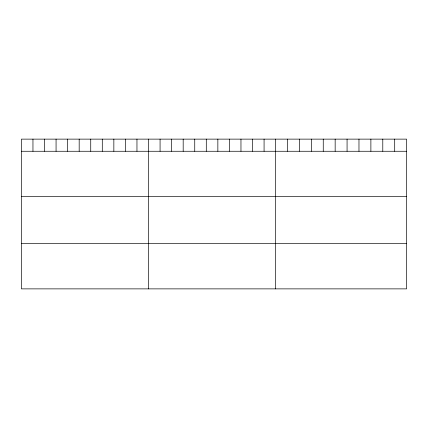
<?xml version="1.0" encoding="UTF-8"?>
<svg xmlns="http://www.w3.org/2000/svg" width="428" height="428" viewBox="0 0 428 428"><rect width="100%" height="100%" fill="white"/><g stroke="black" fill="none" stroke-linecap="round" stroke-linejoin="round"><path stroke-width="0.64" d="M406.6 151.266L406.6 288.873L21.4 288.873L21.4 139.127L406.6 139.127L406.6 151.266L21.4 151.266M21.4 196.677L406.6 196.677M21.4 243.462L406.6 243.462M394.696 139.127L394.696 151.266M382.787 139.127L382.787 151.266M370.883 139.127L370.883 151.266M358.974 139.127L358.974 151.266M347.071 139.127L347.071 151.266M335.161 139.127L335.161 151.266M323.258 139.127L323.258 151.266M311.349 139.127L311.349 151.266M299.445 139.127L299.445 151.266M287.536 139.127L287.536 151.266M275.632 139.127L275.632 288.873M264.076 139.127L264.076 151.266M252.52 139.127L252.52 151.266M240.964 139.127L240.964 151.266M229.408 139.127L229.408 151.266M217.852 139.127L217.852 151.266M206.296 139.127L206.296 151.266M194.74 139.127L194.74 151.266M183.184 139.127L183.184 151.266M171.628 139.127L171.628 151.266M160.072 139.127L160.072 151.266M148.516 139.127L148.516 288.873M136.96 139.127L136.96 151.266M125.404 139.127L125.404 151.266M113.848 139.127L113.848 151.266M102.292 139.127L102.292 151.266M90.736 139.127L90.736 151.266M79.18 139.127L79.18 151.266M67.624 139.127L67.624 151.266M56.068 139.127L56.068 151.266M44.512 139.127L44.512 151.266M32.956 139.127L32.956 151.266"/></g></svg>
